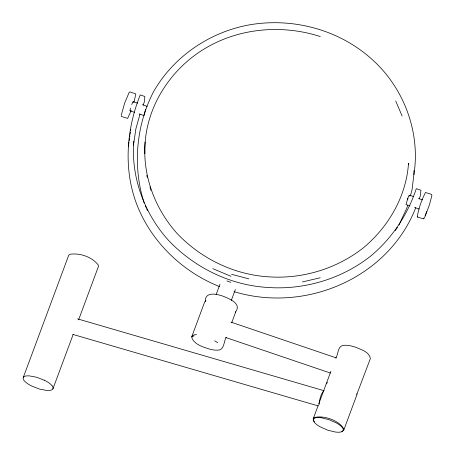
<?xml version="1.0" encoding="UTF-8"?>
<svg xmlns="http://www.w3.org/2000/svg" width="455" height="455" viewBox="0 0 455 455"><rect width="100%" height="100%" fill="white"/><g stroke="black" fill="none" stroke-linecap="round" stroke-linejoin="round"><path stroke-width="0.68" d="M133.81 141.152C130.875 177.171 144.229 213.321 168.242 240.069C193.75 267.079 228.956 284.762 266.169 287.355C303.4 290.392 341.404 279.199 370.751 256.034C391.931 238.409 407.657 214.8 416.297 188.677L420.921 190.253L420.409 195.684L419.231 198.852M144.917 153.744C143.416 111.219 168.424 70.542 204.386 48.861C238.858 27.914 282.163 24.217 320.309 36.554M145.111 142.057C142.409 175.266 154.814 208.515 176.87 233.222C200.348 258.082 232.789 274.217 267 276.714C301.324 279.512 336.285 269.098 363.38 247.821C388.581 226.846 406.235 196.401 408.51 163.373L408.408 164.46M143.166 105.088L144.343 101.92L144.861 96.488L140.237 94.913C126.871 128.145 123.595 166.223 135.328 200.427C149.058 239.768 181.198 271.407 219.714 286.667M410.302 195.974L412.008 189.98L413.891 174.64L413.965 170.517M319.006 404.711C319.495 399.865 320.548 394.513 323.761 390.726M407.674 199.631C408.351 195.929 408.675 193.705 413.203 196.702M413.891 174.64C420.835 130.903 402.829 85.187 369.085 56.801C336.876 29.285 292.787 17.876 251.143 24.564C210.767 31.293 173.935 56.011 153.568 91.688C136.011 125.449 132.49 166.78 144.167 203.021M78.584 319.859L98.337 266.744L98.519 265.379C92.359 256.973 80.023 252.724 69.848 254.294L68.716 255.272L23.285 377.44L23.103 378.805L24.03 380.494A15.789 5.164 20.4 0 0 31.913 386.124L39.539 389.093L46.78 390.458A15.789 5.164 20.4 0 0 52.905 388.911L73.153 334.471M52.905 388.911L53.087 387.546L52.16 385.857M128.39 146.226L128.987 142.028M129.186 140.629L129.487 138.53M129.686 137.131L129.885 135.732M130.084 134.333L130.386 132.234M130.585 130.835L130.784 129.43M133.491 145.185L135.829 129.027L140.004 114.091M121.206 115.399L124.715 102.927L129.248 92.217L130.039 91.944L135.84 93.918L133.946 102.335M133.099 102.426L133.196 101.852M409.159 196.19L409.238 195.354M130.062 109.962L130.545 108.114M407.64 205.296L406.884 207.963L398.978 225.009M145.617 109.274L143.985 115.485M407.799 198.329L406.048 204.562L410.012 205.91M216.148 294.51L219.975 284.216M231.328 300.391L235.394 289.454M226.3 337.269C223.678 341.017 224.673 348.194 219.606 349.935C216.483 350.538 213.31 349.969 210.238 349.315C203.607 347.085 194.592 344.907 191.788 337.769L192.471 336.592L194.075 335.83M231.68 322.788L235.445 312.676L235.349 311.811M313.603 420.505L313.182 418.924L318.295 405.177M318.784 403.864L326.087 384.225L327.418 382.427M330.893 371.308L326.639 382.74L326.736 383.605M335.784 358.148C338.406 354.399 337.411 347.222 342.478 345.482C346.96 344.685 351.476 345.942 355.747 347.228C361.082 349.679 369.301 351.806 370.393 358.512L356.8 394.417M341.733 431.408L343.337 430.606L344.025 429.401L356.93 394.701L356.839 393.831M131.734 104.565L133.059 101.613L137.802 103.16M131.165 110.542L127.639 118.402L121.525 116.497L121.257 116.076M426.039 213.236L426.693 211.552M425.078 215.568L425.823 213.799M415.745 207.736C388.183 278.335 305.095 313.336 233.978 291.615M235.366 312.238C242.339 303.451 228.928 298.577 222.768 296.097C216.557 293.93 204.96 291.285 205.245 301.585M313.182 418.924L313.87 417.724C323.118 414.733 339.726 420.454 344.025 429.401M313.961 418.611L313.273 419.794L313.7 421.353A15.789 5.164 20.4 0 0 320.428 426.961L327.822 430.214L335.358 432.028A15.789 5.164 20.4 0 0 342.695 431.203L343.383 430.021L342.956 428.462A15.789 5.164 20.4 0 0 336.228 422.854L328.834 419.601L321.298 417.787M130.329 110.423L129.965 110.537M146.715 106.68L147.056 106.305L142.432 104.73M395.213 230.674L397.471 227.273M205.933 300.402L204.596 302.2L191.691 336.905L192.38 335.699L193.984 334.897L196.56 334.584M302.376 281.952L320.263 277.755M423.491 218.07L423.542 218.747A12.632 1.041 -71.2 0 0 425.26 216.04L429.429 204.835L431.897 195.468L431.579 194.365L425.465 192.465C421.62 200.109 418.526 208.481 417.263 216.95L417.582 216.881M423.377 218.849L417.263 216.95M231.589 274.308L248.834 278.858M226.914 280.968L230.867 282.31M77.589 318.875L324.199 390.76M72.783 334.379L318.022 405.866M418.492 198.499L422.456 199.842M129.982 110.798L134.612 112.368M139.236 113.938L143.865 115.513M414.641 207.48L419.265 209.05M230.912 322.106L336.393 357.931M225.589 337.451L330.404 373.049M212.826 268.655L231.004 276.299M44.277 380.221L36.65 377.252L29.41 375.887A15.789 5.164 20.4 0 0 23.285 377.44M214.737 340.835L217.803 342.751M313.944 420.96L314.621 421.859M145.253 205.552L146.066 207.457M146.612 208.72L147.426 210.625M395.713 100.97L402.106 116.019M146.749 175.363L147.318 177.393M149.979 186.857L150.929 190.236M313.967 418.554A15.789 5.164 20.4 0 1 321.304 417.724M44.26 380.158A15.789 5.164 20.4 0 1 52.143 385.789"/></g></svg>
